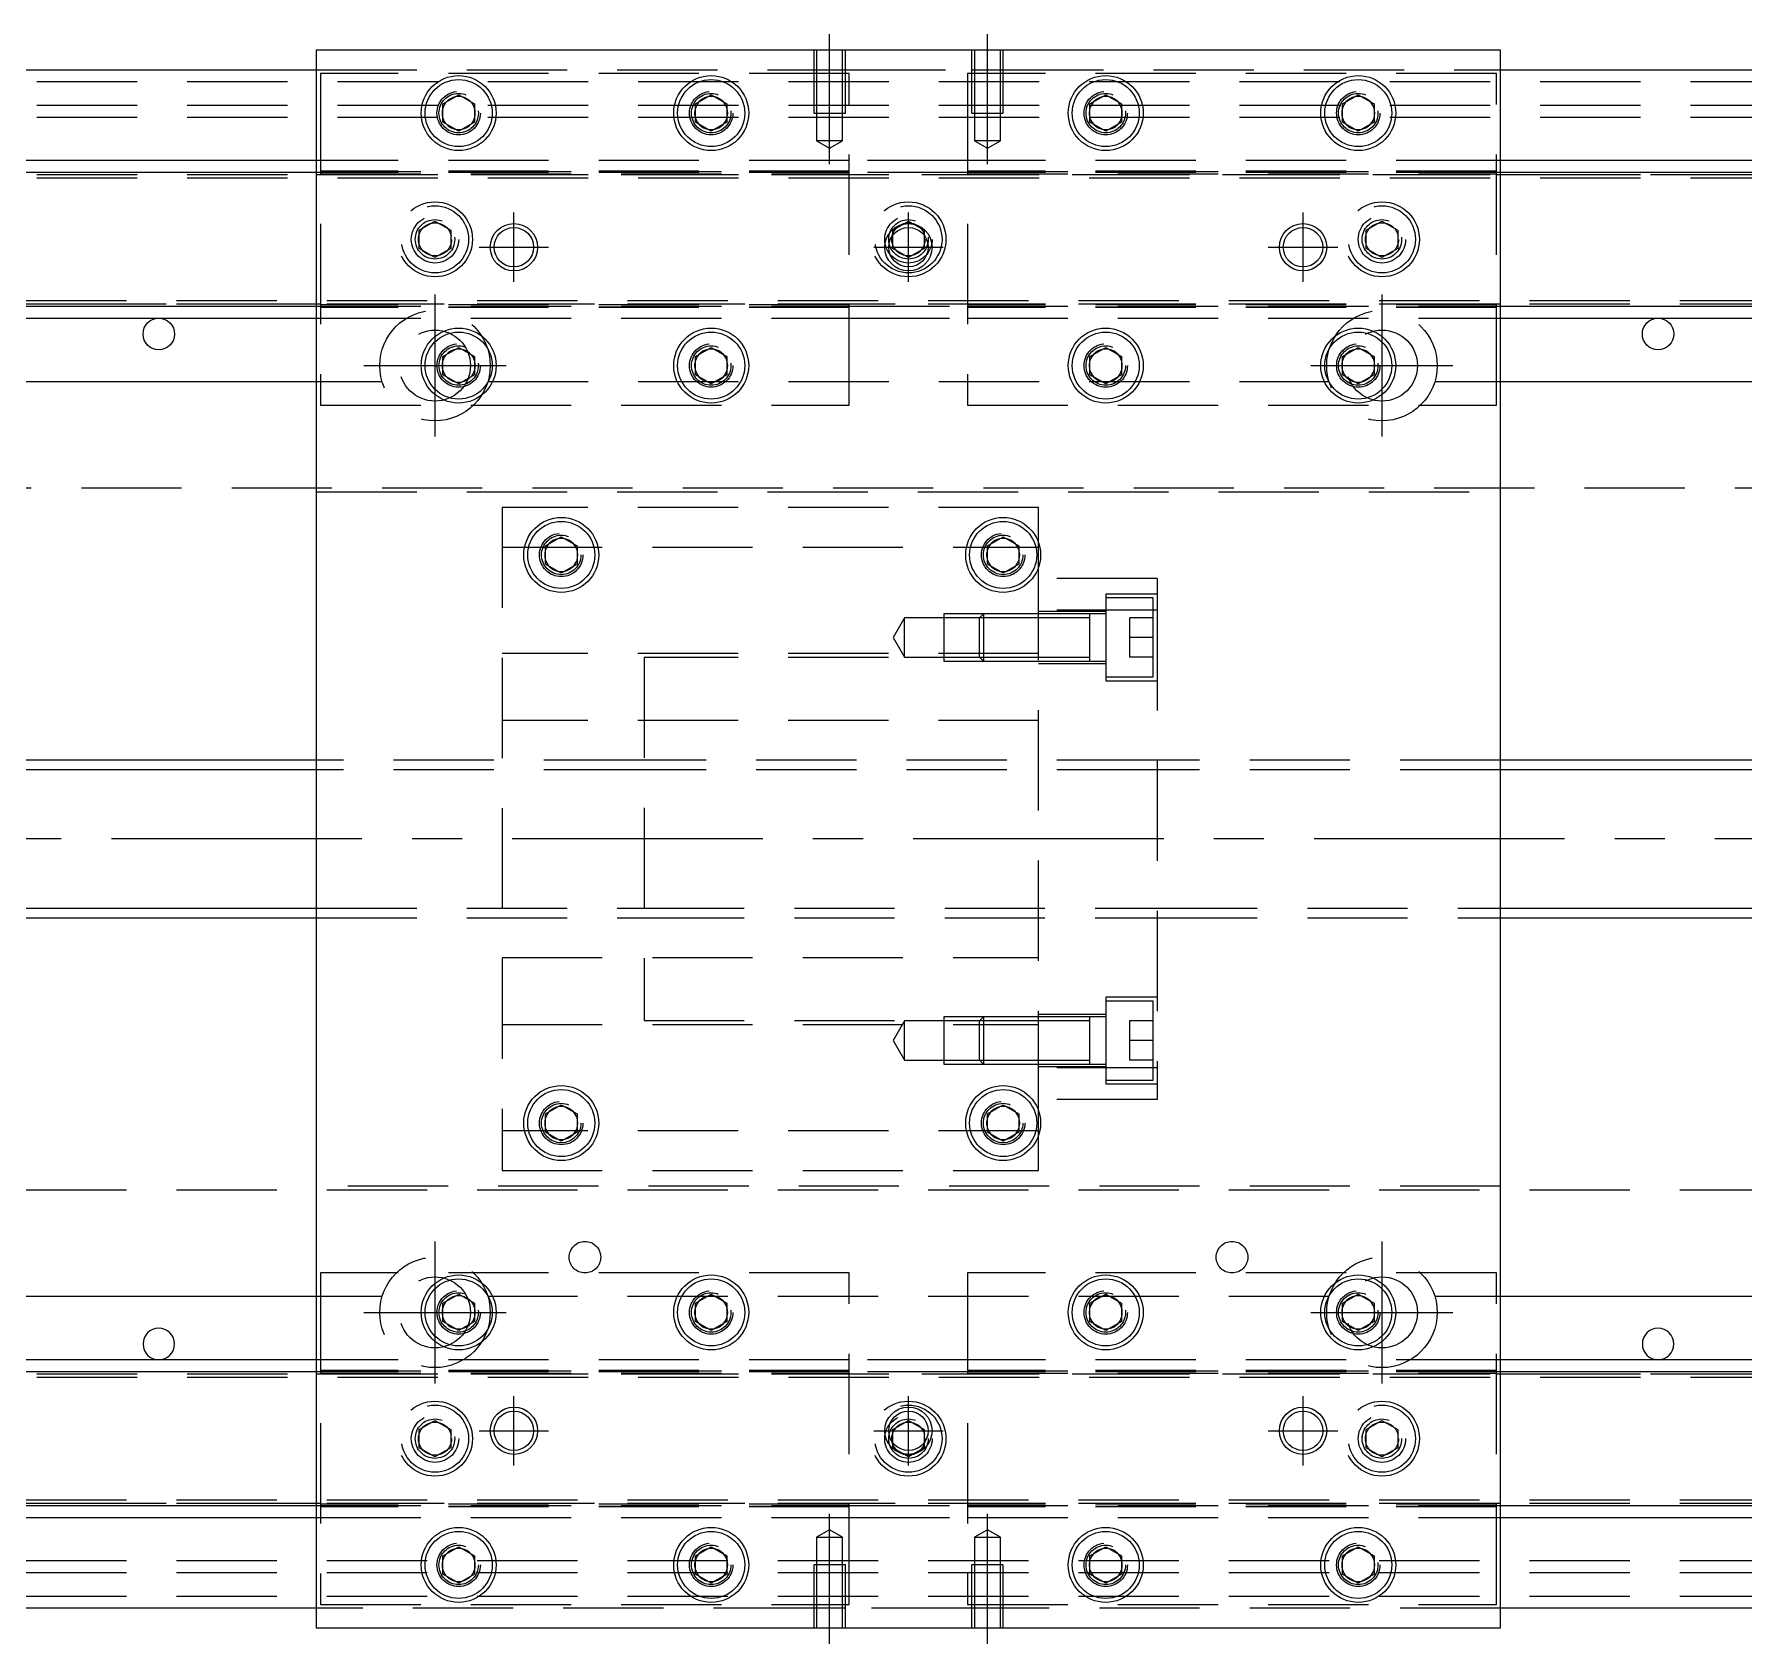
# Model space of a CAD drawing. Extents: x -20 to 866, y -277 to 102.
# Drawn here: x 209.2 to 425.9, y -102 to 102 of the extents above; entities that cross this region are included whole.
import ezdxf

# ---------------------------------------------------------------- set-up
doc = ezdxf.new("R2010")
doc.units = 0
doc.linetypes.add('CENTER', pattern=[50.8, 31.75, -6.35, 6.35, -6.35])
doc.linetypes.add('DASHED', pattern=[19.05, 12.7, -6.35])
doc.layers.get('0').update_dxf_attribs({"linetype": 'CONTINUOUS'})
doc.layers.add('CENTER', color=1, linetype='CENTER')

msp = doc.modelspace()

# ---------------------------------------------------------------- linework, layer by layer
at = {"color": 7, "linetype": 'CONTINUOUS'}
for p, q in [((245, 100), (395, 100)), ((245, -100), (245, 100)), ((395, 100), (395, -100)), ((0, 97.5), (245, 97.5)), ((395, 97.5), (640, 97.5)), ((261, 93.1547), (263, 94.309402)), ((263, 94.309402), (265, 93.1547)), ((293, 93.1547), (295, 94.309402)), ((295, 94.309402), (297, 93.1547)), ((343, 93.1547), (345, 94.309402)), ((345, 94.309402), (347, 93.1547)), ((375, 93.1547), (377, 94.309402)), ((377, 94.309402), (379, 93.1547)), ((261, 90.8453), (261, 93.1547)), ((265, 93.1547), (265, 90.8453)), ((293, 90.8453), (293, 93.1547)), ((297, 93.1547), (297, 90.8453)), ((343, 90.8453), (343, 93.1547)), ((347, 93.1547), (347, 90.8453)), ((375, 90.8453), (375, 93.1547)), ((379, 93.1547), (379, 90.8453)), ((263, 89.690598), (261, 90.8453)), ((265, 90.8453), (263, 89.690598)), ((295, 89.690598), (293, 90.8453)), ((297, 90.8453), (295, 89.690598)), ((345, 89.690598), (343, 90.8453)), ((347, 90.8453), (345, 89.690598)), ((377, 89.690598), (375, 90.8453)), ((379, 90.8453), (377, 89.690598)), ((245, 86), (0, 86)), ((640, 86), (395, 86)), ((245, 84.460392), (0, 84.460392)), ((640, 84.460392), (395, 84.460392)), ((0, 67.539608), (245, 67.539608)), ((395, 67.539608), (640, 67.539608)), ((0, 66), (245, 66)), ((395, 66), (640, 66)), ((261, 61.1547), (263, 62.309402)), ((261, 58.8453), (261, 61.1547)), ((263, 62.309402), (265, 61.1547)), ((265, 61.1547), (265, 58.8453)), ((293, 61.1547), (295, 62.309402)), ((293, 58.8453), (293, 61.1547)), ((295, 62.309402), (297, 61.1547)), ((297, 61.1547), (297, 58.8453)), ((343, 61.1547), (345, 62.309402)), ((343, 58.8453), (343, 61.1547)), ((345, 62.309402), (347, 61.1547)), ((347, 61.1547), (347, 58.8453)), ((375, 61.1547), (377, 62.309402)), ((375, 58.8453), (375, 61.1547)), ((377, 62.309402), (379, 61.1547)), ((379, 61.1547), (379, 58.8453)), ((263, 57.690598), (261, 58.8453)), ((265, 58.8453), (263, 57.690598)), ((295, 57.690598), (293, 58.8453)), ((297, 58.8453), (295, 57.690598)), ((345, 57.690598), (343, 58.8453)), ((347, 58.8453), (345, 57.690598)), ((377, 57.690598), (375, 58.8453)), ((379, 58.8453), (377, 57.690598)), ((146.708204, 58), (245, 58)), ((395, 58), (493.291796, 58)), ((274, 37.1547), (276, 38.309402)), ((274, 34.8453), (274, 37.1547)), ((276, 38.309402), (278, 37.1547)), ((278, 37.1547), (278, 34.8453)), ((330, 37.1547), (332, 38.309402)), ((330, 34.8453), (330, 37.1547)), ((332, 38.309402), (334, 37.1547)), ((334, 37.1547), (334, 34.8453)), ((276, 33.690598), (274, 34.8453)), ((278, 34.8453), (276, 33.690598)), ((332, 33.690598), (330, 34.8453)), ((334, 34.8453), (332, 33.690598)), ((245, 10), (28, 10)), ((583, 10), (395, 10)), ((28, -10), (245, -10)), ((395, -10), (583, -10)), ((274, -34.8453), (276, -33.690598)), ((276, -33.690598), (278, -34.8453)), ((330, -34.8453), (332, -33.690598)), ((332, -33.690598), (334, -34.8453)), ((274, -37.1547), (274, -34.8453)), ((278, -34.8453), (278, -37.1547)), ((330, -37.1547), (330, -34.8453)), ((334, -34.8453), (334, -37.1547)), ((276, -38.309402), (274, -37.1547)), ((278, -37.1547), (276, -38.309402)), ((332, -38.309402), (330, -37.1547)), ((334, -37.1547), (332, -38.309402)), ((245, -58), (146.708204, -58)), ((261, -58.8453), (263, -57.690598)), ((263, -57.690598), (265, -58.8453)), ((293, -58.8453), (295, -57.690598)), ((295, -57.690598), (297, -58.8453)), ((343, -58.8453), (345, -57.690598)), ((345, -57.690598), (347, -58.8453)), ((375, -58.8453), (377, -57.690598)), ((377, -57.690598), (379, -58.8453)), ((493.291796, -58), (395, -58)), ((261, -61.1547), (261, -58.8453)), ((265, -58.8453), (265, -61.1547)), ((293, -61.1547), (293, -58.8453)), ((297, -58.8453), (297, -61.1547)), ((343, -61.1547), (343, -58.8453)), ((347, -58.8453), (347, -61.1547)), ((375, -61.1547), (375, -58.8453)), ((379, -58.8453), (379, -61.1547)), ((263, -62.309402), (261, -61.1547)), ((265, -61.1547), (263, -62.309402)), ((295, -62.309402), (293, -61.1547)), ((297, -61.1547), (295, -62.309402)), ((345, -62.309402), (343, -61.1547)), ((347, -61.1547), (345, -62.309402)), ((377, -62.309402), (375, -61.1547)), ((379, -61.1547), (377, -62.309402)), ((245, -66), (0, -66)), ((640, -66), (395, -66)), ((245, -67.539608), (0, -67.539608)), ((640, -67.539608), (395, -67.539608)), ((0, -84.460392), (245, -84.460392)), ((395, -84.460392), (640, -84.460392)), ((0, -86), (245, -86)), ((395, -86), (640, -86)), ((261, -90.8453), (263, -89.690598)), ((261, -93.1547), (261, -90.8453)), ((263, -89.690598), (265, -90.8453)), ((265, -90.8453), (265, -93.1547)), ((293, -90.8453), (295, -89.690598)), ((293, -93.1547), (293, -90.8453)), ((295, -89.690598), (297, -90.8453)), ((297, -90.8453), (297, -93.1547)), ((343, -90.8453), (345, -89.690598)), ((343, -93.1547), (343, -90.8453)), ((345, -89.690598), (347, -90.8453)), ((347, -90.8453), (347, -93.1547)), ((375, -90.8453), (377, -89.690598)), ((375, -93.1547), (375, -90.8453)), ((377, -89.690598), (379, -90.8453)), ((379, -90.8453), (379, -93.1547)), ((263, -94.309402), (261, -93.1547)), ((265, -93.1547), (263, -94.309402)), ((295, -94.309402), (293, -93.1547)), ((297, -93.1547), (295, -94.309402)), ((345, -94.309402), (343, -93.1547)), ((347, -93.1547), (345, -94.309402)), ((377, -94.309402), (375, -93.1547)), ((379, -93.1547), (377, -94.309402)), ((245, -97.5), (0, -97.5)), ((640, -97.5), (395, -97.5)), ((395, -100), (245, -100))]:
    msp.add_line(p, q, dxfattribs=at)
at = {"color": 3, "linetype": 'DASHED'}
for p, q in [((308.000006, 100), (308.000006, 92)), ((308.35, 100), (308.35, 92)), ((311.65, 92), (311.65, 100)), ((311.999994, 92), (311.999994, 100)), ((328.000006, 100), (328.000006, 92)), ((328.35, 100), (328.35, 92)), ((331.65, 92), (331.65, 100)), ((331.999994, 92), (331.999994, 100)), ((245, 97.5), (308.000006, 97.5)), ((308.000006, 97.5), (311.999994, 97.5)), ((311.999994, 97.5), (328.000006, 97.5)), ((328.000006, 97.5), (331.999994, 97.5)), ((331.999994, 97.5), (395, 97.5)), ((0, 96), (640, 96)), ((245.5, 97), (245.5, 55)), ((312.5, 97), (245.5, 97)), ((312.5, 55), (312.5, 97)), ((394.5, 97), (327.5, 97)), ((327.5, 97), (327.5, 55)), ((394.5, 55), (394.5, 97)), ((0, 93), (640, 93)), ((0, 91.5), (640, 91.5)), ((265.483582, 92.286038), (265.5, 92)), ((297.483582, 92.286038), (297.5, 92)), ((308.000006, 92), (311.999994, 92)), ((308.35, 92), (308.35, 88.5)), ((311.65, 88.5), (311.65, 92)), ((328.000006, 92), (331.999994, 92)), ((328.35, 92), (328.35, 88.5)), ((331.65, 88.5), (331.65, 92)), ((347.483582, 92.286038), (347.5, 92)), ((379.483582, 92.286038), (379.5, 92)), ((311.65, 88.5), (308.35, 88.5)), ((308.35, 88.5), (310, 87.547372)), ((310, 87.547372), (311.65, 88.5)), ((331.65, 88.5), (328.35, 88.5)), ((328.35, 88.5), (330, 87.547372)), ((330, 87.547372), (331.65, 88.5)), ((245.5, 86), (245, 86)), ((312.5, 86), (245.5, 86)), ((312.5, 84.643014), (245.5, 84.643014)), ((245.5, 84.6), (312.5, 84.6)), ((327.5, 86), (312.5, 86)), ((394.5, 86), (327.5, 86)), ((394.5, 84.643014), (327.5, 84.643014)), ((327.5, 84.6), (394.5, 84.6)), ((395, 86), (394.5, 86)), ((0, 84.204452), (245, 84.204452)), ((0, 84.2), (640, 84.2)), ((0, 83.8), (640, 83.8)), ((245.5, 84.460392), (245, 84.460392)), ((245, 84.204452), (245.5, 84.204452)), ((312.5, 84.460392), (245.5, 84.460392)), ((245.5, 84.3), (312.5, 84.3)), ((245.5, 84.204452), (394.5, 84.204452)), ((327.5, 84.460392), (312.5, 84.460392)), ((394.5, 84.460392), (327.5, 84.460392)), ((327.5, 84.3), (394.5, 84.3)), ((395, 84.460392), (394.5, 84.460392)), ((394.5, 84.204452), (395, 84.204452)), ((395, 84.204452), (640, 84.204452)), ((258, 77.1547), (260, 78.309402)), ((260, 78.309402), (262, 77.1547)), ((318, 77.1547), (320, 78.309402)), ((320, 78.309402), (322, 77.1547)), ((378, 77.1547), (380, 78.309402)), ((380, 78.309402), (382, 77.1547)), ((258, 74.8453), (258, 77.1547)), ((262, 77.1547), (262, 74.8453)), ((262.483582, 76.286038), (262.5, 76)), ((318, 74.8453), (318, 77.1547)), ((322, 77.1547), (322, 74.8453)), ((322.483582, 76.286038), (322.5, 76)), ((378, 74.8453), (378, 77.1547)), ((382, 77.1547), (382, 74.8453)), ((382.483582, 76.286038), (382.5, 76)), ((260, 73.690598), (258, 74.8453)), ((262, 74.8453), (260, 73.690598)), ((320, 73.690598), (318, 74.8453)), ((322, 74.8453), (320, 73.690598)), ((380, 73.690598), (378, 74.8453)), ((382, 74.8453), (380, 73.690598)), ((640, 68.2), (0, 68.2)), ((640, 67.8), (0, 67.8)), ((245, 67.795548), (0, 67.795548)), ((245.5, 67.795548), (245, 67.795548)), ((245, 67.539608), (245.5, 67.539608)), ((394.5, 67.795548), (245.5, 67.795548)), ((312.5, 67.7), (245.5, 67.7)), ((245.5, 67.539608), (312.5, 67.539608)), ((312.5, 67.4), (245.5, 67.4)), ((312.5, 67.356986), (245.5, 67.356986)), ((312.5, 67.539608), (327.5, 67.539608)), ((394.5, 67.7), (327.5, 67.7)), ((327.5, 67.539608), (394.5, 67.539608)), ((394.5, 67.4), (327.5, 67.4)), ((394.5, 67.356986), (327.5, 67.356986)), ((395, 67.795548), (394.5, 67.795548)), ((394.5, 67.539608), (395, 67.539608)), ((640, 67.795548), (395, 67.795548)), ((245, 66), (245.5, 66)), ((245.5, 66), (312.5, 66)), ((312.5, 66), (327.5, 66)), ((327.5, 66), (394.5, 66)), ((394.5, 66), (395, 66)), ((265.483582, 60.286038), (265.5, 60)), ((297.483582, 60.286038), (297.5, 60)), ((342.5, 60), (342.512884, 60.253488)), ((379.483582, 60.286038), (379.5, 60)), ((245, 58), (253.291796, 58)), ((266.708204, 58), (373.291796, 58)), ((386.708204, 58), (395, 58)), ((245.5, 55), (312.5, 55)), ((327.5, 55), (394.5, 55)), ((5.640312, 44.5), (640, 44.5)), ((245, 44), (395, 44)), ((336.5, 42), (268.5, 42)), ((268.5, 42), (268.5, -42)), ((336.5, 37.52069), (336.5, 42)), ((268.5, 37), (336.5, 37)), ((336.5, 34.47931), (336.5, 37.52069)), ((273.5, 36), (273.512884, 36.253488)), ((329.5, 36), (329.518502, 36.303588)), ((336.5, -34.47931), (336.5, 34.47931)), ((351.5, 33), (336.5, 33)), ((351.5, 33), (351.5, 28.982754)), ((345, 31.04775), (345, 20.04775)), ((351.5, 31.04775), (345, 31.04775)), ((351, 30.54775), (345, 30.54775)), ((351, 20.54775), (351, 30.54775)), ((324.5, 28.547744), (324.5, 22.547754)), ((329.49998, 28.547744), (324.5, 28.547744)), ((329.5, 28.54775), (329, 28.04775)), ((336.5, 28.547744), (329.499994, 28.547744)), ((329.5, 28.54775), (329.5, 22.54775)), ((336.5, 28.54775), (329.5, 28.54775)), ((351.5, 28.982754), (336.5, 28.982754)), ((345, 28.84775), (336.5, 28.84775)), ((343, 28.54775), (336.50002, 28.54775)), ((343, 28.54775), (342.995, 28.54775)), ((343, 28.04775), (343, 28.547754)), ((343, 28.197952), (343, 28.54775)), ((345, 28.54775), (343, 28.54775)), ((343.005, 28.54775), (343, 28.54775)), ((343, 22.8974), (343, 28.197952)), ((351.5, 28.982754), (351.5, -28.982754)), ((319.5, 28.04775), (318.056624, 25.54775)), ((319.5, 23.04775), (319.5, 28.04775)), ((324.5, 28.04775), (319.5, 28.04775)), ((328.99998, 28.04775), (324.5, 28.04775)), ((329, 23.04775), (329, 28.04775)), ((336.5, 28.04775), (329, 28.04775)), ((343, 28.04775), (336.50002, 28.04775)), ((348, 28.04775), (348, 25.54775)), ((351, 28.04775), (348, 28.04775)), ((318.056624, 25.54775), (319.5, 23.04775)), ((348, 25.54775), (348, 23.04775)), ((351, 25.54775), (348, 25.54775)), ((336.5, 23.5), (268.5, 23.5)), ((286.5, 23), (286.5, -23)), ((336.5, 23), (286.5, 23)), ((319.5, 23.04775), (324.5, 23.04775)), ((324.5, 23.04775), (328.99998, 23.04775)), ((324.5, 22.547754), (329.49998, 22.547754)), ((329, 23.04775), (329.5, 22.54775)), ((329, 23.04775), (336.5, 23.04775)), ((329.5, 22.547754), (336.5, 22.547754)), ((329.5, 22.54775), (336.5, 22.54775)), ((336.5, 22.24775), (345, 22.24775)), ((336.50002, 23.04775), (343, 23.04775)), ((336.50002, 22.54775), (343.005, 22.54775)), ((342.995, 22.54775), (345, 22.54775)), ((343, 22.547744), (343, 23.04775)), ((343, 22.54775), (343, 22.8974)), ((351, 23.04775), (348, 23.04775)), ((345, 20.54775), (351, 20.54775)), ((345, 20.04775), (351.5, 20.04775)), ((336.5, 15), (268.5, 15)), ((286.49998, 10), (245, 10)), ((286.49998, 8.75), (245, 8.75)), ((351.5, 10), (286.5, 10)), ((351.5, 8.75), (286.5, 8.75)), ((395, 10), (351.50002, 10)), ((395, 8.75), (351.50002, 8.75)), ((245, -8.75), (286.49998, -8.75)), ((245, -10), (286.49998, -10)), ((286.5, -8.75), (351.5, -8.75)), ((286.5, -10), (351.5, -10)), ((351.50002, -8.75), (395, -8.75)), ((351.50002, -10), (395, -10)), ((268.5, -15), (336.5, -15)), ((345, -20.04775), (345, -31.04775)), ((351.5, -20.04775), (345, -20.04775)), ((351, -20.54775), (345, -20.54775)), ((351, -30.54775), (351, -20.54775)), ((268.5, -23.5), (336.5, -23.5)), ((286.5, -23), (336.5, -23)), ((319.5, -23.04775), (318.056624, -25.54775)), ((319.5, -28.04775), (319.5, -23.04775)), ((324.5, -23.04775), (319.5, -23.04775)), ((324.5, -22.547754), (324.5, -28.547744)), ((329.49998, -22.547754), (324.5, -22.547754)), ((328.99998, -23.04775), (324.5, -23.04775)), ((329.5, -22.54775), (329, -23.04775)), ((329, -28.04775), (329, -23.04775)), ((336.5, -23.04775), (329, -23.04775)), ((329.5, -22.54775), (329.5, -28.54775)), ((336.5, -22.54775), (329.5, -22.54775)), ((336.5, -22.547754), (329.5, -22.547754)), ((345, -22.24775), (336.5, -22.24775)), ((343.005, -22.54775), (336.50002, -22.54775)), ((343, -23.04775), (336.50002, -23.04775)), ((345, -22.54775), (342.995, -22.54775)), ((343, -23.04775), (343, -22.547744)), ((343, -22.897546), (343, -22.54775)), ((343, -28.198098), (343, -22.897546)), ((348, -23.04775), (348, -25.54775)), ((351, -23.04775), (348, -23.04775)), ((318.056624, -25.54775), (319.5, -28.04775)), ((348, -25.54775), (348, -28.04775)), ((351, -25.54775), (348, -25.54775)), ((319.5, -28.04775), (324.5, -28.04775)), ((324.5, -28.04775), (328.99998, -28.04775)), ((329, -28.04775), (336.5, -28.04775)), ((329, -28.04775), (329.5, -28.54775)), ((336.50002, -28.04775), (343, -28.04775)), ((343, -28.547754), (343, -28.04775)), ((351, -28.04775), (348, -28.04775)), ((324.5, -28.547744), (329.49998, -28.547744)), ((329.499994, -28.547744), (336.5, -28.547744)), ((329.5, -28.54775), (336.5, -28.54775)), ((336.5, -28.84775), (345, -28.84775)), ((351.5, -28.982754), (336.5, -28.982754)), ((336.50002, -28.54775), (343, -28.54775)), ((342.995, -28.54775), (343, -28.54775)), ((343, -28.54775), (343, -28.198098)), ((343, -28.54775), (345, -28.54775)), ((343, -28.54775), (343.005, -28.54775)), ((351.5, -28.982754), (351.5, -33)), ((345, -30.54775), (351, -30.54775)), ((345, -31.04775), (351.5, -31.04775)), ((351.5, -33), (336.5, -33)), ((336.5, -37.52069), (336.5, -34.47931)), ((273.5, -36), (273.512884, -35.746512)), ((329.5, -36), (329.518502, -35.696412)), ((336.5, -37), (268.5, -37)), ((336.5, -42), (336.5, -37.52069)), ((268.5, -42), (336.5, -42)), ((640, -44.5), (5.640312, -44.5)), ((395, -44), (245, -44)), ((312.5, -55), (245.5, -55)), ((245.5, -55), (245.5, -97)), ((312.5, -97), (312.5, -55)), ((394.5, -55), (327.5, -55)), ((327.5, -55), (327.5, -97)), ((394.5, -97), (394.5, -55)), ((253.291796, -58), (245, -58)), ((373.291796, -58), (266.708204, -58)), ((395, -58), (386.708204, -58)), ((265.483582, -59.713962), (265.5, -60)), ((297.483582, -59.713962), (297.5, -60)), ((347.483582, -59.713962), (347.5, -60)), ((379.483582, -59.713962), (379.5, -60)), ((245.5, -66), (245, -66)), ((312.5, -66), (245.5, -66)), ((327.5, -66), (312.5, -66)), ((394.5, -66), (327.5, -66)), ((395, -66), (394.5, -66)), ((0, -67.795548), (245, -67.795548)), ((0, -67.8), (640, -67.8)), ((0, -68.2), (640, -68.2)), ((245.5, -67.539608), (245, -67.539608)), ((245, -67.795548), (245.5, -67.795548)), ((312.5, -67.356986), (245.5, -67.356986)), ((245.5, -67.4), (312.5, -67.4)), ((312.5, -67.539608), (245.5, -67.539608)), ((245.5, -67.7), (312.5, -67.7)), ((245.5, -67.795548), (394.5, -67.795548)), ((327.5, -67.539608), (312.5, -67.539608)), ((394.5, -67.356986), (327.5, -67.356986)), ((327.5, -67.4), (394.5, -67.4)), ((394.5, -67.539608), (327.5, -67.539608)), ((327.5, -67.7), (394.5, -67.7)), ((395, -67.539608), (394.5, -67.539608)), ((394.5, -67.795548), (395, -67.795548)), ((395, -67.795548), (640, -67.795548)), ((258, -74.8453), (260, -73.690598)), ((258, -77.1547), (258, -74.8453)), ((260, -73.690598), (262, -74.8453)), ((262, -74.8453), (262, -77.1547)), ((262.483582, -75.713962), (262.5, -76)), ((317.5, -76), (317.518502, -75.696412)), ((318, -74.8453), (320, -73.690598)), ((318, -77.1547), (318, -74.8453)), ((320, -73.690598), (322, -74.8453)), ((322, -74.8453), (322, -77.1547)), ((377.5, -76), (377.518502, -75.696412)), ((378, -74.8453), (380, -73.690598)), ((378, -77.1547), (378, -74.8453)), ((380, -73.690598), (382, -74.8453)), ((382, -74.8453), (382, -77.1547)), ((260, -78.309402), (258, -77.1547)), ((262, -77.1547), (260, -78.309402)), ((320, -78.309402), (318, -77.1547)), ((322, -77.1547), (320, -78.309402)), ((380, -78.309402), (378, -77.1547)), ((382, -77.1547), (380, -78.309402)), ((640, -83.8), (0, -83.8)), ((640, -84.2), (0, -84.2)), ((245, -84.204452), (0, -84.204452)), ((245.5, -84.204452), (245, -84.204452)), ((245, -84.460392), (245.5, -84.460392)), ((394.5, -84.204452), (245.5, -84.204452)), ((312.5, -84.3), (245.5, -84.3)), ((245.5, -84.460392), (312.5, -84.460392)), ((312.5, -84.460392), (327.5, -84.460392)), ((394.5, -84.3), (327.5, -84.3)), ((327.5, -84.460392), (394.5, -84.460392)), ((395, -84.204452), (394.5, -84.204452)), ((394.5, -84.460392), (395, -84.460392)), ((640, -84.204452), (395, -84.204452)), ((245, -86), (245.5, -86)), ((312.5, -84.6), (245.5, -84.6)), ((312.5, -84.643014), (245.5, -84.643014)), ((245.5, -86), (312.5, -86)), ((312.5, -86), (327.5, -86)), ((394.5, -84.6), (327.5, -84.6)), ((394.5, -84.643014), (327.5, -84.643014)), ((327.5, -86), (394.5, -86)), ((394.5, -86), (395, -86)), ((310, -87.547372), (308.35, -88.5)), ((308.35, -88.5), (311.65, -88.5)), ((308.35, -88.5), (308.35, -92)), ((311.65, -88.5), (310, -87.547372)), ((311.65, -92), (311.65, -88.5)), ((330, -87.547372), (328.35, -88.5)), ((328.35, -88.5), (331.65, -88.5)), ((328.35, -88.5), (328.35, -92)), ((331.65, -88.5), (330, -87.547372)), ((331.65, -92), (331.65, -88.5)), ((640, -91.5), (0, -91.5)), ((640, -93), (0, -93)), ((260.5, -92), (260.512884, -91.746512)), ((292.5, -92), (292.518502, -91.696412)), ((311.999994, -92), (308.000006, -92)), ((308.000006, -92), (308.000006, -100)), ((308.35, -92), (308.35, -100)), ((311.65, -100), (311.65, -92)), ((311.999994, -100), (311.999994, -92)), ((331.999994, -92), (328.000006, -92)), ((328.000006, -92), (328.000006, -100)), ((328.35, -92), (328.35, -100)), ((331.65, -100), (331.65, -92)), ((331.999994, -100), (331.999994, -92)), ((342.5, -92), (342.518502, -91.696412)), ((379.483582, -91.713962), (379.5, -92)), ((640, -96), (0, -96)), ((245.5, -97), (312.5, -97)), ((327.5, -97), (394.5, -97)), ((308.000006, -97.5), (245, -97.5)), ((311.999994, -97.5), (308.000006, -97.5)), ((328.000006, -97.5), (311.999994, -97.5)), ((331.999994, -97.5), (328.000006, -97.5)), ((395, -97.5), (331.999994, -97.5))]:
    msp.add_line(p, q, dxfattribs=at)
at = {"color": 3, "linetype": 'CONTINUOUS'}
for p, q in [((245, 8.75), (28, 8.75)), ((583, 8.75), (395, 8.75)), ((28, -8.75), (245, -8.75)), ((395, -8.75), (583, -8.75))]:
    msp.add_line(p, q, dxfattribs=at)
at = {"color": 7, "linetype": 'CONTINUOUS'}
for centre, radius in [((263, 92), 4.75), ((263, 92), 4.25), ((295, 92), 4.75), ((295, 92), 4.25), ((345, 92), 4.75), ((345, 92), 4.25), ((377, 92), 4.75), ((377, 92), 4.25), ((320, 75), 3), ((270, 75), 2.5), ((320, 75), 2.5), ((370, 75), 2.5), ((225, 64), 2), ((415, 64), 2), ((263, 60), 4.75), ((263, 60), 4.25), ((295, 60), 4.75), ((295, 60), 4.25), ((345, 60), 4.75), ((345, 60), 4.25), ((377, 60), 4.75), ((377, 60), 4.25), ((276, 36), 4.75), ((276, 36), 4.25), ((332, 36), 4.75), ((332, 36), 4.25), ((276, -36), 4.75), ((276, -36), 4.25), ((332, -36), 4.75), ((332, -36), 4.25), ((263, -60), 4.75), ((263, -60), 4.25), ((295, -60), 4.75), ((295, -60), 4.25), ((345, -60), 4.75), ((345, -60), 4.25), ((377, -60), 4.75), ((377, -60), 4.25), ((270, -75), 2.5), ((320, -75), 3), ((320, -75), 2.5), ((370, -75), 2.5), ((263, -92), 4.75), ((263, -92), 4.25), ((295, -92), 4.75), ((295, -92), 4.25), ((345, -92), 4.75), ((345, -92), 4.25), ((377, -92), 4.75), ((377, -92), 4.25)]:
    msp.add_circle(centre, radius, dxfattribs=at)
at = {"color": 3, "linetype": 'DASHED'}
for centre, radius in [((263, 92), 2.75), ((263, 92), 2.5), ((295, 92), 2.75), ((295, 92), 2.5), ((345, 92), 2.75), ((345, 92), 2.5), ((377, 92), 2.75), ((377, 92), 2.5), ((260, 76), 4.75), ((260, 76), 4.25), ((320, 76), 4.75), ((320, 76), 4.25), ((380, 76), 4.75), ((380, 76), 4.25), ((260, 76), 3), ((260, 76), 2.5), ((260, 76), 2.1), ((320, 76), 3), ((320, 76), 2.5), ((320, 76), 2.1), ((380, 76), 3), ((380, 76), 2.5), ((380, 76), 2.1), ((260, 60), 7), ((380, 60), 7), ((260, 60), 4.5), ((380, 60), 4.5), ((263, 60), 2.75), ((263, 60), 2.5), ((295, 60), 2.75), ((295, 60), 2.5), ((345, 60), 2.75), ((345, 60), 2.5), ((377, 60), 2.75), ((377, 60), 2.5), ((276, 36), 2.75), ((276, 36), 2.5), ((332, 36), 2.75), ((332, 36), 2.5), ((276, -36), 2.75), ((276, -36), 2.5), ((332, -36), 2.75), ((332, -36), 2.5), ((279, -53), 2), ((361, -53), 2), ((260, -60), 7), ((380, -60), 7), ((260, -60), 4.5), ((380, -60), 4.5), ((263, -60), 2.75), ((263, -60), 2.5), ((295, -60), 2.75), ((295, -60), 2.5), ((345, -60), 2.75), ((345, -60), 2.5), ((377, -60), 2.75), ((377, -60), 2.5), ((260, -76), 4.75), ((320, -76), 4.75), ((380, -76), 4.75), ((260, -76), 4.25), ((260, -76), 3), ((260, -76), 2.5), ((320, -76), 4.25), ((320, -76), 3), ((320, -76), 2.5), ((380, -76), 4.25), ((380, -76), 3), ((380, -76), 2.5), ((260, -76), 2.1), ((320, -76), 2.1), ((380, -76), 2.1), ((263, -92), 2.75), ((263, -92), 2.5), ((295, -92), 2.75), ((295, -92), 2.5), ((345, -92), 2.75), ((345, -92), 2.5), ((377, -92), 2.75), ((377, -92), 2.5)]:
    msp.add_circle(centre, radius, dxfattribs=at)
at = {"color": 3, "linetype": 'CONTINUOUS'}
for centre in [(270, 75), (370, 75), (270, -75), (370, -75)]:
    msp.add_circle(centre, 3, dxfattribs=at)
at = {"color": 7, "linetype": 'CONTINUOUS'}
for centre, radius, start, end in [((263, 92), 2.1, 137.75279, 162.24721), ((263, 92), 2.1, 102.24721, 137.75279), ((263, 92), 2.1, 77.75279, 102.24721), ((263, 92), 2.1, 42.24721, 77.75279), ((263, 92), 2.1, 17.75279, 42.24721), ((295, 92), 2.1, 137.75279, 162.24721), ((295, 92), 2.1, 102.24721, 137.75279), ((295, 92), 2.1, 77.75279, 102.24721), ((295, 92), 2.1, 42.24721, 77.75279), ((295, 92), 2.1, 17.75279, 42.24721), ((345, 92), 2.1, 137.75279, 162.24721), ((345, 92), 2.1, 102.24721, 137.75279), ((345, 92), 2.1, 77.75279, 102.24721), ((345, 92), 2.1, 42.24721, 77.75279), ((345, 92), 2.1, 17.75279, 42.24721), ((377, 92), 2.1, 137.75279, 162.24721), ((377, 92), 2.1, 102.24721, 137.75279), ((377, 92), 2.1, 77.75279, 102.24721), ((377, 92), 2.1, 42.24721, 77.75279), ((377, 92), 2.1, 17.75279, 42.24721), ((263, 92), 2.1, 162.24721, 180), ((263, 92), 2.1, 180, 197.75279), ((263, 92), 2.1, 197.75279, 222.24721), ((263, 92), 2.1, 317.75279, 342.24721), ((263, 92), 2.1, 342.24721, 17.75279), ((295, 92), 2.1, 162.24721, 180), ((295, 92), 2.1, 180, 197.75279), ((295, 92), 2.1, 197.75279, 222.24721), ((295, 92), 2.1, 317.75279, 342.24721), ((295, 92), 2.1, 342.24721, 17.75279), ((345, 92), 2.1, 162.24721, 180), ((345, 92), 2.1, 180, 197.75279), ((345, 92), 2.1, 197.75279, 222.24721), ((345, 92), 2.1, 317.75279, 342.24721), ((345, 92), 2.1, 342.24721, 17.75279), ((377, 92), 2.1, 162.24721, 180), ((377, 92), 2.1, 180, 197.75279), ((377, 92), 2.1, 197.75279, 222.24721), ((377, 92), 2.1, 317.75279, 342.24721), ((377, 92), 2.1, 342.24721, 17.75279), ((263, 92), 2.1, 222.24721, 257.75279), ((263, 92), 2.1, 257.75279, 282.24721), ((263, 92), 2.1, 282.24721, 317.75279), ((295, 92), 2.1, 222.24721, 257.75279), ((295, 92), 2.1, 257.75279, 282.24721), ((295, 92), 2.1, 282.24721, 317.75279), ((345, 92), 2.1, 222.24721, 257.75279), ((345, 92), 2.1, 257.75279, 282.24721), ((345, 92), 2.1, 282.24721, 317.75279), ((377, 92), 2.1, 222.24721, 257.75279), ((377, 92), 2.1, 257.75279, 282.24721), ((377, 92), 2.1, 282.24721, 317.75279), ((263, 60), 2.1, 137.75279, 162.24721), ((263, 60), 2.1, 102.24721, 137.75279), ((263, 60), 2.1, 77.75279, 102.24721), ((263, 60), 2.1, 42.24721, 77.75279), ((263, 60), 2.1, 17.75279, 42.24721), ((295, 60), 2.1, 137.75279, 162.24721), ((295, 60), 2.1, 102.24721, 137.75279), ((295, 60), 2.1, 77.75279, 102.24721), ((295, 60), 2.1, 42.24721, 77.75279), ((295, 60), 2.1, 17.75279, 42.24721), ((345, 60), 2.1, 137.75279, 162.24721), ((345, 60), 2.1, 102.24721, 137.75279), ((345, 60), 2.1, 77.75279, 102.24721), ((345, 60), 2.1, 42.24721, 77.75279), ((345, 60), 2.1, 17.75279, 42.24721), ((377, 60), 2.1, 137.75279, 162.24721), ((377, 60), 2.1, 102.24721, 137.75279), ((377, 60), 2.1, 77.75279, 102.24721), ((377, 60), 2.1, 42.24721, 77.75279), ((377, 60), 2.1, 17.75279, 42.24721), ((263, 60), 2.1, 162.24721, 180), ((263, 60), 2.1, 180, 197.75279), ((263, 60), 2.1, 197.75279, 222.24721), ((263, 60), 2.1, 222.24721, 257.75279), ((263, 60), 2.1, 282.24721, 317.75279), ((263, 60), 2.1, 317.75279, 342.24721), ((263, 60), 2.1, 342.24721, 17.75279), ((295, 60), 2.1, 162.24721, 180), ((295, 60), 2.1, 180, 197.75279), ((295, 60), 2.1, 197.75279, 222.24721), ((295, 60), 2.1, 222.24721, 257.75279), ((295, 60), 2.1, 282.24721, 317.75279), ((295, 60), 2.1, 317.75279, 342.24721), ((295, 60), 2.1, 342.24721, 17.75279), ((345, 60), 2.1, 162.24721, 180), ((345, 60), 2.1, 180, 197.75279), ((345, 60), 2.1, 197.75279, 222.24721), ((345, 60), 2.1, 222.24721, 257.75279), ((345, 60), 2.1, 282.24721, 317.75279), ((345, 60), 2.1, 317.75279, 342.24721), ((345, 60), 2.1, 342.24721, 17.75279), ((377, 60), 2.1, 162.24721, 180), ((377, 60), 2.1, 180, 197.75279), ((377, 60), 2.1, 197.75279, 222.24721), ((377, 60), 2.1, 222.24721, 257.75279), ((377, 60), 2.1, 282.24721, 317.75279), ((377, 60), 2.1, 317.75279, 342.24721), ((377, 60), 2.1, 342.24721, 17.75279), ((263, 60), 2.1, 257.75279, 282.24721), ((295, 60), 2.1, 257.75279, 282.24721), ((345, 60), 2.1, 257.75279, 282.24721), ((377, 60), 2.1, 257.75279, 282.24721), ((276, 36), 2.1, 137.75279, 162.24721), ((276, 36), 2.1, 102.24721, 137.75279), ((276, 36), 2.1, 77.75279, 102.24721), ((276, 36), 2.1, 42.24721, 77.75279), ((276, 36), 2.1, 17.75279, 42.24721), ((332, 36), 2.1, 137.75279, 162.24721), ((332, 36), 2.1, 102.24721, 137.75279), ((332, 36), 2.1, 77.75279, 102.24721), ((332, 36), 2.1, 42.24721, 77.75279), ((332, 36), 2.1, 17.75279, 42.24721), ((276, 36), 2.1, 162.24721, 180), ((276, 36), 2.1, 180, 197.75279), ((276, 36), 2.1, 197.75279, 222.24721), ((276, 36), 2.1, 317.75279, 342.24721), ((276, 36), 2.1, 342.24721, 17.75279), ((332, 36), 2.1, 162.24721, 180), ((332, 36), 2.1, 180, 197.75279), ((332, 36), 2.1, 197.75279, 222.24721), ((332, 36), 2.1, 317.75279, 342.24721), ((332, 36), 2.1, 342.24721, 17.75279), ((276, 36), 2.1, 222.24721, 257.75279), ((276, 36), 2.1, 257.75279, 282.24721), ((276, 36), 2.1, 282.24721, 317.75279), ((332, 36), 2.1, 222.24721, 257.75279), ((332, 36), 2.1, 257.75279, 282.24721), ((332, 36), 2.1, 282.24721, 317.75279), ((276, -36), 2.1, 137.75279, 162.24721), ((276, -36), 2.1, 102.24721, 137.75279), ((276, -36), 2.1, 77.75279, 102.24721), ((276, -36), 2.1, 42.24721, 77.75279), ((276, -36), 2.1, 17.75279, 42.24721), ((332, -36), 2.1, 137.75279, 162.24721), ((332, -36), 2.1, 102.24721, 137.75279), ((332, -36), 2.1, 77.75279, 102.24721), ((332, -36), 2.1, 42.24721, 77.75279), ((332, -36), 2.1, 17.75279, 42.24721), ((276, -36), 2.1, 162.24721, 180), ((276, -36), 2.1, 180, 197.75279), ((276, -36), 2.1, 197.75279, 222.24721), ((276, -36), 2.1, 317.75279, 342.24721), ((276, -36), 2.1, 342.24721, 17.75279), ((332, -36), 2.1, 162.24721, 180), ((332, -36), 2.1, 180, 197.75279), ((332, -36), 2.1, 197.75279, 222.24721), ((332, -36), 2.1, 317.75279, 342.24721), ((332, -36), 2.1, 342.24721, 17.75279), ((276, -36), 2.1, 222.24721, 257.75279), ((276, -36), 2.1, 257.75279, 282.24721), ((276, -36), 2.1, 282.24721, 317.75279), ((332, -36), 2.1, 222.24721, 257.75279), ((332, -36), 2.1, 257.75279, 282.24721), ((332, -36), 2.1, 282.24721, 317.75279), ((263, -60), 2.1, 102.24721, 137.75279), ((263, -60), 2.1, 77.75279, 102.24721), ((263, -60), 2.1, 42.24721, 77.75279), ((295, -60), 2.1, 102.24721, 137.75279), ((295, -60), 2.1, 77.75279, 102.24721), ((295, -60), 2.1, 42.24721, 77.75279), ((345, -60), 2.1, 102.24721, 137.75279), ((345, -60), 2.1, 77.75279, 102.24721), ((345, -60), 2.1, 42.24721, 77.75279), ((377, -60), 2.1, 102.24721, 137.75279), ((377, -60), 2.1, 77.75279, 102.24721), ((377, -60), 2.1, 42.24721, 77.75279), ((263, -60), 2.1, 162.24721, 180), ((263, -60), 2.1, 180, 197.75279), ((263, -60), 2.1, 137.75279, 162.24721), ((263, -60), 2.1, 197.75279, 222.24721), ((263, -60), 2.1, 17.75279, 42.24721), ((263, -60), 2.1, 317.75279, 342.24721), ((263, -60), 2.1, 342.24721, 17.75279), ((295, -60), 2.1, 162.24721, 180), ((295, -60), 2.1, 180, 197.75279), ((295, -60), 2.1, 137.75279, 162.24721), ((295, -60), 2.1, 197.75279, 222.24721), ((295, -60), 2.1, 17.75279, 42.24721), ((295, -60), 2.1, 317.75279, 342.24721), ((295, -60), 2.1, 342.24721, 17.75279), ((345, -60), 2.1, 162.24721, 180), ((345, -60), 2.1, 180, 197.75279), ((345, -60), 2.1, 137.75279, 162.24721), ((345, -60), 2.1, 197.75279, 222.24721), ((345, -60), 2.1, 17.75279, 42.24721), ((345, -60), 2.1, 317.75279, 342.24721), ((345, -60), 2.1, 342.24721, 17.75279), ((377, -60), 2.1, 162.24721, 180), ((377, -60), 2.1, 180, 197.75279), ((377, -60), 2.1, 137.75279, 162.24721), ((377, -60), 2.1, 197.75279, 222.24721), ((377, -60), 2.1, 17.75279, 42.24721), ((377, -60), 2.1, 317.75279, 342.24721), ((377, -60), 2.1, 342.24721, 17.75279), ((225, -64), 2, 90, 270), ((225, -64), 2, 270, 90), ((263, -60), 2.1, 222.24721, 257.75279), ((263, -60), 2.1, 257.75279, 282.24721), ((263, -60), 2.1, 282.24721, 317.75279), ((295, -60), 2.1, 222.24721, 257.75279), ((295, -60), 2.1, 257.75279, 282.24721), ((295, -60), 2.1, 282.24721, 317.75279), ((345, -60), 2.1, 222.24721, 257.75279), ((345, -60), 2.1, 257.75279, 282.24721), ((345, -60), 2.1, 282.24721, 317.75279), ((377, -60), 2.1, 222.24721, 257.75279), ((377, -60), 2.1, 257.75279, 282.24721), ((377, -60), 2.1, 282.24721, 317.75279), ((415, -64), 2, 90, 270), ((415, -64), 2, 270, 90), ((263, -92), 2.1, 137.75279, 162.24721), ((263, -92), 2.1, 102.24721, 137.75279), ((263, -92), 2.1, 77.75279, 102.24721), ((263, -92), 2.1, 42.24721, 77.75279), ((263, -92), 2.1, 17.75279, 42.24721), ((295, -92), 2.1, 137.75279, 162.24721), ((295, -92), 2.1, 102.24721, 137.75279), ((295, -92), 2.1, 77.75279, 102.24721), ((295, -92), 2.1, 42.24721, 77.75279), ((295, -92), 2.1, 17.75279, 42.24721), ((345, -92), 2.1, 137.75279, 162.24721), ((345, -92), 2.1, 102.24721, 137.75279), ((345, -92), 2.1, 77.75279, 102.24721), ((345, -92), 2.1, 42.24721, 77.75279), ((345, -92), 2.1, 17.75279, 42.24721), ((377, -92), 2.1, 137.75279, 162.24721), ((377, -92), 2.1, 102.24721, 137.75279), ((377, -92), 2.1, 77.75279, 102.24721), ((377, -92), 2.1, 42.24721, 77.75279), ((377, -92), 2.1, 17.75279, 42.24721), ((263, -92), 2.1, 162.24721, 180), ((263, -92), 2.1, 180, 197.75279), ((263, -92), 2.1, 197.75279, 222.24721), ((263, -92), 2.1, 317.75279, 342.24721), ((263, -92), 2.1, 342.24721, 17.75279), ((295, -92), 2.1, 162.24721, 180), ((295, -92), 2.1, 180, 197.75279), ((295, -92), 2.1, 197.75279, 222.24721), ((295, -92), 2.1, 317.75279, 342.24721), ((295, -92), 2.1, 342.24721, 17.75279), ((345, -92), 2.1, 162.24721, 180), ((345, -92), 2.1, 180, 197.75279), ((345, -92), 2.1, 197.75279, 222.24721), ((345, -92), 2.1, 317.75279, 342.24721), ((345, -92), 2.1, 342.24721, 17.75279), ((377, -92), 2.1, 162.24721, 180), ((377, -92), 2.1, 180, 197.75279), ((377, -92), 2.1, 197.75279, 222.24721), ((377, -92), 2.1, 317.75279, 342.24721), ((377, -92), 2.1, 342.24721, 17.75279), ((263, -92), 2.1, 222.24721, 257.75279), ((263, -92), 2.1, 257.75279, 282.24721), ((263, -92), 2.1, 282.24721, 317.75279), ((295, -92), 2.1, 222.24721, 257.75279), ((295, -92), 2.1, 257.75279, 282.24721), ((295, -92), 2.1, 282.24721, 317.75279), ((345, -92), 2.1, 222.24721, 257.75279), ((345, -92), 2.1, 257.75279, 282.24721), ((345, -92), 2.1, 282.24721, 317.75279), ((377, -92), 2.1, 222.24721, 257.75279), ((377, -92), 2.1, 257.75279, 282.24721), ((377, -92), 2.1, 282.24721, 317.75279)]:
    msp.add_arc(centre, radius, start, end, dxfattribs=at)
at = {"layer": 'CENTER', "color": 1, "linetype": 'CENTER'}
for p, q in [((310, 85.547372), (310, 102)), ((330, 85.547372), (330, 102)), ((270, 70.6), (270, 79.4)), ((320, 70.6), (320, 79.4)), ((370, 70.6), (370, 79.4)), ((265.6, 75), (274.4, 75)), ((315.6, 75), (324.4, 75)), ((365.6, 75), (374.4, 75)), ((260, 69), (260, 51)), ((380, 69), (380, 51)), ((251, 60), (269, 60)), ((371, 60), (389, 60)), ((707.945, 0), (-20, 0)), ((260, -51), (260, -69)), ((380, -51), (380, -69)), ((251, -60), (269, -60)), ((371, -60), (389, -60)), ((270, -79.4), (270, -70.6)), ((320, -79.4), (320, -70.6)), ((370, -79.4), (370, -70.6)), ((265.6, -75), (274.4, -75)), ((315.6, -75), (324.4, -75)), ((365.6, -75), (374.4, -75)), ((310, -102), (310, -85.547372)), ((330, -102), (330, -85.547372))]:
    msp.add_line(p, q, dxfattribs=at)

doc.saveas('drawing.dxf')
